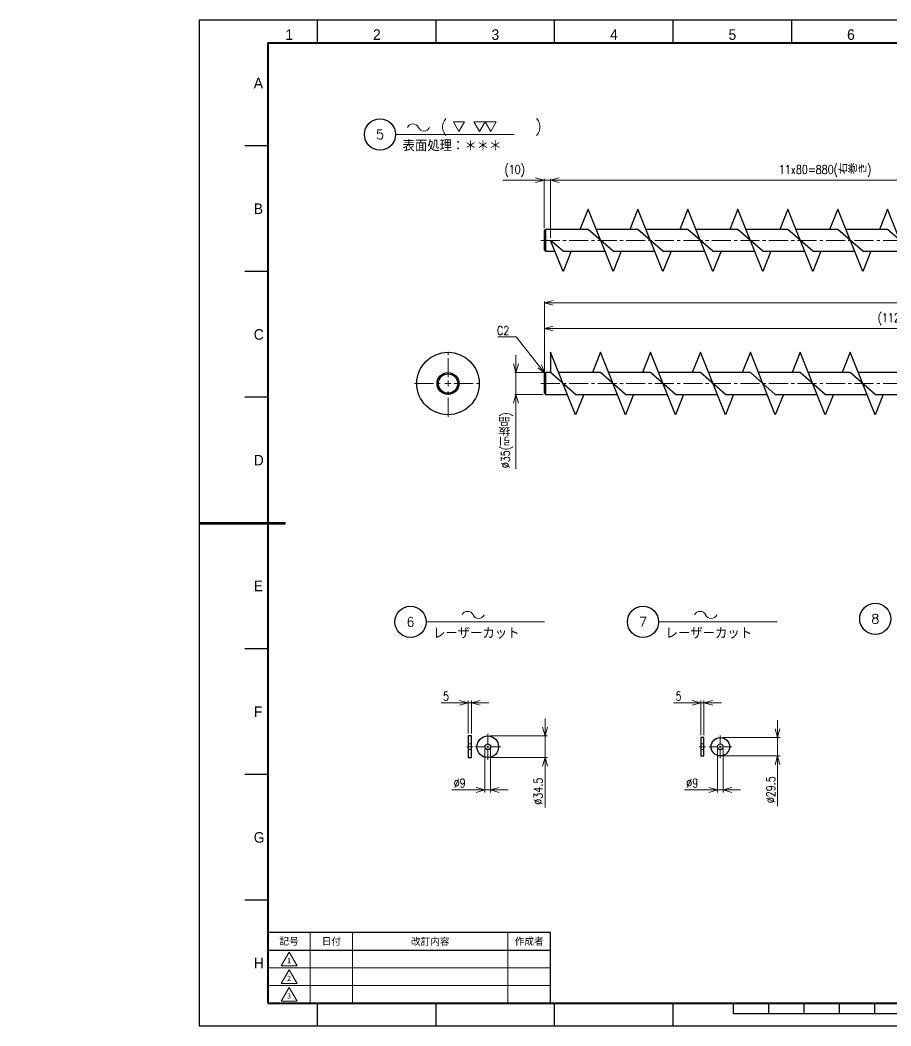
# Model space of a CAD drawing. Header units: millimetres. Extents: x 0 to 5131, y -34 to 1714.
# Drawn here: x 2565 to 3960, y 0 to 1611 of the extents above; entities that cross this region are included whole.
import ezdxf
from ezdxf import colors
from ezdxf.entities.mleader import LeaderData, LeaderLine
from ezdxf.enums import TextEntityAlignment as Align
from ezdxf.math import Vec2, Vec3

# ---------------------------------------------------------------- set-up
doc = ezdxf.new("R2010")
doc.units = ezdxf.units.MM
doc.header["$LTSCALE"] = 1.6
doc.header["$PDMODE"] = 99
doc.header["$PDSIZE"] = 1
doc.linetypes.add('CENTER2', pattern=[28.575, 19.05, -3.175, 3.175, -3.175])
doc.linetypes.add('HIDDEN2', pattern=[4.7625, 3.175, -1.5875])
for name, color, linetype, lineweight in [('03_かくれ線', 6, 'HIDDEN2', 13), ('04_中心線', 1, 'CENTER2', 9), ('07_TEXT', 3, 'Continuous', 13), ('07_寸法線', 3, 'Continuous', 9), ('08_DIM', 3, 'Continuous', 13), ('99_図枠', 7, 'Continuous', 40)]:
    doc.layers.add(name, color=color, linetype=linetype, lineweight=lineweight)
doc.styles.add('KSS_TXT', font='txt.shx', dxfattribs={"bigfont": 'extfont2.shx'})
doc.styles.add('MS_G', font='MS Gothic.ttf')
doc.styles.get("Standard").update_dxf_attribs({"font": 'txt.shx', "bigfont": 'extfont2.shx'})
doc.styles.add('寸法用', font='simplex.shx', dxfattribs={"width": 0.8, "bigfont": '@extfont2.shx'})
doc.styles.add('表題用', font='MS PGothic.ttf')
doc.dimstyles.new('機械製図用', dxfattribs={"dimtxt": 3.5, "dimasz": 3.5, "dimexe": 2, "dimexo": 0, "dimgap": 1.2, "dimtad": 1, "dimdsep": 46, "dimtxsty": '寸法用', "dimblk": 'OPEN30', "dimcen": 0, "dimclrd": 256, "dimclre": 256, "dimclrt": 7, "dimazin": 2, "dimtm": 1e-09, "dimtfac": 0.75, "dimtmove": 0, "dimatfit": 3, "dimldrblk": 'OPEN30', "dimfxl": 1, "dimlwd": -1, "dimlwe": -1, "dimarcsym": 0})

# ---------------------------------------------------------------- blocks, each defined once
blk = doc.blocks.new('AM_BALLOON1')
at = {"transparency": 16777216}
blk.add_circle((0, 0), 5, dxfattribs=at)
blk.add_attdef('B_NUMBER', text='', height=3, dxfattribs=at).set_placement((0, 0), align=Align.MIDDLE_CENTER)
blk = doc.blocks.new('_OPEN')
at = {"color": 0, "linetype": 'ByBlock'}
for p, q in [((-1, 0.17), (0, 0)), ((0, 0), (-1, -0.17)), ((0, 0), (-1, 0))]:
    blk.add_line(p, q, dxfattribs=at)
blk = doc.blocks.new('p1ba05')
for centre, start, end in [((-2.95, 0.29), 24.2276, 155.5758), ((0, 1.62), 204.2276, 335.5758)]:
    blk.add_arc(centre, 1.62, start, end)
blk = doc.blocks.new('p1ba01')
for p, q in [((0, 0), (-1.5, 2.6)), ((-1.5, 2.6), (1.5, 2.6)), ((1.5, 2.6), (0, 0))]:
    blk.add_line(p, q)
blk = doc.blocks.new('p1ba02')
for p, q in [((-1.5, 2.6), (1.5, 2.6)), ((0, 0), (-1.5, 2.6)), ((1.5, 2.6), (0, 0)), ((3, 0), (1.5, 2.6)), ((1.5, 2.6), (4.5, 2.6)), ((4.5, 2.6), (3, 0))]:
    blk.add_line(p, q)
blk = doc.blocks.new('_Open30')
at = {"color": 0, "linetype": 'ByBlock', "lineweight": -2}
for p, q in [((-1, 0.27), (0, 0)), ((0, 0), (-1, -0.27)), ((0, 0), (-1, 0))]:
    blk.add_line(p, q, dxfattribs=at)
blk = doc.blocks.new('*D252')
at = {"layer": '07_寸法線', "transparency": 16777216}
for p, q in [((3405.3, 1048.5), (3405.3, 1119.3)), ((4511.3, 1117.3), (3419.3, 1117.3)), ((4525.3, 1049.5), (4525.3, 1119.3))]:
    blk.add_line(p, q, dxfattribs=at)
at = {"layer": 'Defpoints', "color": 0, "transparency": 16777216}
for p in [(3405.3, 1117.3), (3405.3, 1044.5), (4525.3, 1045.5)]:
    blk.add_point(p, dxfattribs=at)
at = {"layer": '07_寸法線', "transparency": 16777216, "xscale": 14, "yscale": 14, "zscale": 14, "rotation": 180}
blk.add_blockref('_Open30', (3405.3, 1117.3), dxfattribs=at)
at = {"layer": '07_寸法線', "transparency": 16777216, "xscale": 14, "yscale": 14, "zscale": 14}
blk.add_blockref('_Open30', (4525.3, 1117.3), dxfattribs=at)
at = {"layer": '07_寸法線', "color": 7, "transparency": 16777216, "insert": (3965.3, 1132), "char_height": 14, "attachment_point": 5, "style": '寸法用'}
blk.add_mtext('(1120)', dxfattribs=at)
blk = doc.blocks.new('*D253')
at = {"layer": '07_寸法線', "transparency": 16777216}
for p, q in [((3405.3, 1048.5), (3405.3, 1160.4)), ((4602.3, 1044.5), (4602.3, 1160.4)), ((3419.3, 1158.4), (4588.3, 1158.4))]:
    blk.add_line(p, q, dxfattribs=at)
at = {"layer": 'Defpoints', "color": 0, "transparency": 16777216}
for p in [(4602.3, 1158.4), (3405.3, 1044.5), (4602.3, 1040.5)]:
    blk.add_point(p, dxfattribs=at)
at = {"layer": '07_寸法線', "transparency": 16777216, "xscale": 14, "yscale": 14, "zscale": 14, "rotation": 180}
blk.add_blockref('_Open30', (3405.3, 1158.4), dxfattribs=at)
at = {"layer": '07_寸法線', "transparency": 16777216, "xscale": 14, "yscale": 14, "zscale": 14}
blk.add_blockref('_Open30', (4602.3, 1158.4), dxfattribs=at)
at = {"layer": '07_寸法線', "color": 7, "transparency": 16777216, "insert": (4003.8, 1169.4), "char_height": 14, "attachment_point": 5, "style": '寸法用'}
blk.add_mtext('1197', dxfattribs=at)
blk = doc.blocks.new('*D254')
at = {"layer": '07_寸法線', "transparency": 16777216}
for p, q in [((3359.8, 1060.5), (3359.8, 1074.5)), ((3403.3, 1046.5), (3357.8, 1046.5)), ((3359.8, 1046.5), (3359.8, 1011.5)), ((3403.3, 1011.5), (3357.8, 1011.5)), ((3359.8, 997.5), (3359.8, 892.5))]:
    blk.add_line(p, q, dxfattribs=at)
at = {"layer": 'Defpoints', "color": 0, "transparency": 16777216}
for p in [(3407.3, 1046.5), (3359.8, 1011.5), (3407.3, 1011.5)]:
    blk.add_point(p, dxfattribs=at)
at = {"layer": '07_寸法線', "transparency": 16777216, "xscale": 14, "yscale": 14, "zscale": 14}
for p, rotation in [((3359.8, 1046.5), 270), ((3359.8, 1011.5), 90)]:
    blk.add_blockref('_Open30', p, dxfattribs=dict(at, rotation=rotation))
at = {"layer": '07_寸法線', "color": 7, "transparency": 16777216, "insert": (3345.2, 938), "char_height": 14, "attachment_point": 5, "rotation": 90, "style": '寸法用'}
blk.add_mtext('%%C35(引抜品)', dxfattribs=at)
blk = doc.blocks.new('*D255')
at = {"layer": '07_寸法線', "transparency": 16777216}
for p, q in [((3415, 1262.3), (3415, 1356.8)), ((4281, 1354.8), (3429, 1354.8)), ((4295, 1262.3), (4295, 1356.8))]:
    blk.add_line(p, q, dxfattribs=at)
at = {"layer": 'Defpoints', "color": 0, "transparency": 16777216}
for p in [(3415, 1354.8), (3415, 1258.3), (4295, 1258.3)]:
    blk.add_point(p, dxfattribs=at)
at = {"layer": '07_寸法線', "transparency": 16777216, "xscale": 14, "yscale": 14, "zscale": 14, "rotation": 180}
blk.add_blockref('_Open30', (3415, 1354.8), dxfattribs=at)
at = {"layer": '07_寸法線', "transparency": 16777216, "xscale": 14, "yscale": 14, "zscale": 14}
blk.add_blockref('_Open30', (4295, 1354.8), dxfattribs=at)
at = {"layer": '07_寸法線', "color": 7, "transparency": 16777216, "insert": (3855, 1369.5), "char_height": 14, "attachment_point": 5, "style": '寸法用'}
blk.add_mtext('11x80=880(右巻き)', dxfattribs=at)
blk = doc.blocks.new('*D259')
at = {"layer": '07_寸法線', "transparency": 16777216}
for p, q in [((3391, 1354.8), (3338.6, 1354.8)), ((3405, 1277.8), (3405, 1356.8)), ((3415, 1354.8), (3405, 1354.8)), ((3415, 1262.3), (3415, 1356.8)), ((3429, 1354.8), (3443, 1354.8))]:
    blk.add_line(p, q, dxfattribs=at)
at = {"layer": 'Defpoints', "color": 0, "transparency": 16777216}
for p in [(3405, 1354.8), (3405, 1273.8), (3415, 1258.3)]:
    blk.add_point(p, dxfattribs=at)
at = {"layer": '07_寸法線', "transparency": 16777216, "xscale": 14, "yscale": 14, "zscale": 14}
blk.add_blockref('_Open30', (3405, 1354.8), dxfattribs=at)
at = {"layer": '07_寸法線', "transparency": 16777216, "xscale": 14, "yscale": 14, "zscale": 14, "rotation": 180}
blk.add_blockref('_Open30', (3415, 1354.8), dxfattribs=at)
at = {"layer": '07_寸法線', "color": 7, "transparency": 16777216, "insert": (3357.8, 1369.5), "char_height": 14, "attachment_point": 5, "style": '寸法用'}
blk.add_mtext('(10)', dxfattribs=at)
blk = doc.blocks.new('*D219')
at = {"layer": '07_寸法線', "transparency": 16777216}
for p, q in [((3406.3, 478.4), (3406.3, 492.4)), ((3318.6, 464.4), (3410.3, 464.4)), ((3406.3, 464.4), (3406.3, 429.9)), ((3318.6, 429.9), (3410.3, 429.9)), ((3406.3, 415.9), (3406.3, 349.6))]:
    blk.add_line(p, q, dxfattribs=at)
at = {"layer": 'Defpoints', "color": 0, "transparency": 16777216}
for p in [(3314.6, 464.4), (3314.6, 429.9), (3406.3, 429.9)]:
    blk.add_point(p, dxfattribs=at)
at = {"layer": '07_寸法線', "transparency": 16777216, "xscale": 14, "yscale": 14, "zscale": 14}
for p, rotation in [((3406.3, 464.4), 270), ((3406.3, 429.9), 90)]:
    blk.add_blockref('_Open30', p, dxfattribs=dict(at, rotation=rotation))
at = {"layer": '07_寸法線', "color": 7, "transparency": 16777216, "insert": (3395.3, 375.8), "char_height": 14, "attachment_point": 5, "rotation": 90, "style": '寸法用'}
blk.add_mtext('%%C34.5', dxfattribs=at)
blk = doc.blocks.new('*D220')
at = {"layer": '07_寸法線', "transparency": 16777216}
for p, q in [((3310.1, 443.1), (3310.1, 373.9)), ((3319.1, 443.1), (3319.1, 373.9)), ((3296.1, 377.9), (3257, 377.9)), ((3319.1, 377.9), (3310.1, 377.9)), ((3333.1, 377.9), (3347.1, 377.9))]:
    blk.add_line(p, q, dxfattribs=at)
at = {"layer": 'Defpoints', "color": 0, "transparency": 16777216}
for p in [(3310.1, 447.1), (3319.1, 447.1), (3310.1, 377.9)]:
    blk.add_point(p, dxfattribs=at)
at = {"layer": '07_寸法線', "transparency": 16777216, "xscale": 14, "yscale": 14, "zscale": 14}
blk.add_blockref('_Open30', (3310.1, 377.9), dxfattribs=at)
at = {"layer": '07_寸法線', "transparency": 16777216, "xscale": 14, "yscale": 14, "zscale": 14, "rotation": 180}
blk.add_blockref('_Open30', (3319.1, 377.9), dxfattribs=at)
at = {"layer": '07_寸法線', "color": 7, "transparency": 16777216, "insert": (3269.5, 388.9), "char_height": 14, "attachment_point": 5, "style": '寸法用'}
blk.add_mtext('%%C9', dxfattribs=at)
blk = doc.blocks.new('*D218')
at = {"layer": '07_寸法線', "transparency": 16777216}
for p, q in [((3269.3, 517.3), (3239.8, 517.3)), ((3283.3, 468.4), (3283.3, 521.3)), ((3288.3, 517.3), (3283.3, 517.3)), ((3288.3, 468.4), (3288.3, 521.3)), ((3302.3, 517.3), (3316.3, 517.3))]:
    blk.add_line(p, q, dxfattribs=at)
at = {"layer": 'Defpoints', "color": 0, "transparency": 16777216}
for p in [(3283.3, 517.3), (3283.3, 464.4), (3288.3, 464.4)]:
    blk.add_point(p, dxfattribs=at)
at = {"layer": '07_寸法線', "transparency": 16777216, "xscale": 14, "yscale": 14, "zscale": 14}
blk.add_blockref('_Open30', (3283.3, 517.3), dxfattribs=at)
at = {"layer": '07_寸法線', "transparency": 16777216, "xscale": 14, "yscale": 14, "zscale": 14, "rotation": 180}
blk.add_blockref('_Open30', (3288.3, 517.3), dxfattribs=at)
at = {"layer": '07_寸法線', "color": 7, "transparency": 16777216, "insert": (3247.6, 528.3), "char_height": 14, "attachment_point": 5, "style": '寸法用'}
blk.add_mtext('5', dxfattribs=at)
blk = doc.blocks.new('*U221')
at = {"layer": '04_中心線', "color": 0, "linetype": 'CENTER2', "transparency": 16777216}
for p, q in [((0, 3.45), (0, 20.75)), ((-20.75, 0), (-3.45, 0)), ((3.45, 0), (20.75, 0)), ((0, -20.75), (0, -3.45))]:
    blk.add_line(p, q, dxfattribs=at)
at = {"layer": '04_中心線', "color": 0, "linetype": 'Continuous', "transparency": 16777216}
for p, q in [((-1.725, 0), (1.725, 0)), ((0, -1.725), (0, 1.725))]:
    blk.add_line(p, q, dxfattribs=at)
blk = doc.blocks.new('*U244')
at = {"layer": '04_中心線', "color": 0, "linetype": 'CENTER2', "transparency": 16777216}
for p, q in [((0, 10), (0, 53.5)), ((-53.5, 0), (-10, 0)), ((10, 0), (53.5, 0)), ((0, -53.5), (0, -10))]:
    blk.add_line(p, q, dxfattribs=at)
at = {"layer": '04_中心線', "color": 0, "linetype": 'Continuous', "transparency": 16777216}
for p, q in [((-5, 0), (5, 0)), ((0, -5), (0, 5))]:
    blk.add_line(p, q, dxfattribs=at)
blk = doc.blocks.new('*D263')
at = {"layer": '07_寸法線', "transparency": 16777216}
for p, q in [((3778.9, 475.9), (3778.9, 489.9)), ((3691.2, 461.9), (3782.9, 461.9)), ((3778.9, 461.9), (3778.9, 432.4)), ((3691.2, 432.4), (3782.9, 432.4)), ((3778.9, 418.4), (3778.9, 352.1))]:
    blk.add_line(p, q, dxfattribs=at)
at = {"layer": 'Defpoints', "color": 0, "transparency": 16777216}
for p in [(3687.2, 461.9), (3687.2, 432.4), (3778.9, 432.4)]:
    blk.add_point(p, dxfattribs=at)
at = {"layer": '07_寸法線', "transparency": 16777216, "xscale": 14, "yscale": 14, "zscale": 14}
for p, rotation in [((3778.9, 461.9), 270), ((3778.9, 432.4), 90)]:
    blk.add_blockref('_Open30', p, dxfattribs=dict(at, rotation=rotation))
at = {"layer": '07_寸法線', "color": 7, "transparency": 16777216, "insert": (3767.9, 378.3), "char_height": 14, "attachment_point": 5, "rotation": 90, "style": '寸法用'}
blk.add_mtext('%%C29.5', dxfattribs=at)
blk = doc.blocks.new('*D264')
at = {"layer": '07_寸法線', "transparency": 16777216}
for p, q in [((3682.7, 443.1), (3682.7, 373.9)), ((3691.7, 443.1), (3691.7, 373.9)), ((3668.7, 377.9), (3629.6, 377.9)), ((3691.7, 377.9), (3682.7, 377.9)), ((3705.7, 377.9), (3719.7, 377.9))]:
    blk.add_line(p, q, dxfattribs=at)
at = {"layer": 'Defpoints', "color": 0, "transparency": 16777216}
for p in [(3682.7, 447.1), (3691.7, 447.1), (3682.7, 377.9)]:
    blk.add_point(p, dxfattribs=at)
at = {"layer": '07_寸法線', "transparency": 16777216, "xscale": 14, "yscale": 14, "zscale": 14}
blk.add_blockref('_Open30', (3682.7, 377.9), dxfattribs=at)
at = {"layer": '07_寸法線', "transparency": 16777216, "xscale": 14, "yscale": 14, "zscale": 14, "rotation": 180}
blk.add_blockref('_Open30', (3691.7, 377.9), dxfattribs=at)
at = {"layer": '07_寸法線', "color": 7, "transparency": 16777216, "insert": (3642.1, 388.9), "char_height": 14, "attachment_point": 5, "style": '寸法用'}
blk.add_mtext('%%C9', dxfattribs=at)
blk = doc.blocks.new('*D265')
at = {"layer": '07_寸法線', "transparency": 16777216}
for p, q in [((3641.9, 517.3), (3612.4, 517.3)), ((3655.9, 465.9), (3655.9, 521.3)), ((3660.9, 517.3), (3655.9, 517.3)), ((3660.9, 465.9), (3660.9, 521.3)), ((3674.9, 517.3), (3688.9, 517.3))]:
    blk.add_line(p, q, dxfattribs=at)
at = {"layer": 'Defpoints', "color": 0, "transparency": 16777216}
for p in [(3655.9, 517.3), (3655.9, 461.9), (3660.9, 461.9)]:
    blk.add_point(p, dxfattribs=at)
at = {"layer": '07_寸法線', "transparency": 16777216, "xscale": 14, "yscale": 14, "zscale": 14}
blk.add_blockref('_Open30', (3655.9, 517.3), dxfattribs=at)
at = {"layer": '07_寸法線', "transparency": 16777216, "xscale": 14, "yscale": 14, "zscale": 14, "rotation": 180}
blk.add_blockref('_Open30', (3660.9, 517.3), dxfattribs=at)
at = {"layer": '07_寸法線', "color": 7, "transparency": 16777216, "insert": (3620.2, 528.3), "char_height": 14, "attachment_point": 5, "style": '寸法用'}
blk.add_mtext('5', dxfattribs=at)
blk = doc.blocks.new('*U262')
at = {"layer": '04_中心線', "color": 0, "linetype": 'CENTER2', "transparency": 16777216}
for p, q in [((0, 3.45), (0, 18.25)), ((-18.25, 0), (-3.45, 0)), ((3.45, 0), (18.25, 0)), ((0, -18.25), (0, -3.45))]:
    blk.add_line(p, q, dxfattribs=at)
at = {"layer": '04_中心線', "color": 0, "linetype": 'Continuous', "transparency": 16777216}
for p, q in [((-1.725, 0), (1.725, 0)), ((0, -1.725), (0, 1.725))]:
    blk.add_line(p, q, dxfattribs=at)

msp = doc.modelspace()

# ---------------------------------------------------------------- linework, layer by layer
at = {"color": 0}
for p, q in [((3475.253, 1308.289), (3462.253, 1275.789)), ((3515.253, 1208.289), (3475.253, 1308.289)), ((3555.253, 1308.289), (3542.253, 1275.789)), ((3595.253, 1208.289), (3555.253, 1308.289)), ((3635.253, 1308.289), (3622.253, 1275.789)), ((3675.253, 1208.289), (3635.253, 1308.289)), ((3715.253, 1308.289), (3702.253, 1275.789)), ((3755.253, 1208.289), (3715.253, 1308.289)), ((3795.253, 1308.289), (3782.253, 1275.789)), ((3835.253, 1208.289), (3795.253, 1308.289)), ((3875.253, 1308.289), (3862.253, 1275.789)), ((3915.253, 1208.289), (3875.253, 1308.289)), ((3955.253, 1308.289), (3942.253, 1275.789)), ((3995.253, 1208.289), (3955.253, 1308.289)), ((3405.253, 1273.789), (3407.253, 1275.789)), ((3405.253, 1242.789), (3405.253, 1273.789)), ((3407.253, 1275.789), (3407.253, 1240.789)), ((3515.253, 1240.789), (3475.253, 1275.789)), ((3595.253, 1240.789), (3555.253, 1275.789)), ((3675.253, 1240.789), (3635.253, 1275.789)), ((3755.253, 1240.789), (3715.253, 1275.789)), ((3835.253, 1240.789), (3795.253, 1275.789)), ((3915.253, 1240.789), (3875.253, 1275.789)), ((3995.253, 1240.789), (3955.253, 1275.789)), ((3435.253, 1208.289), (3415.253, 1258.289)), ((3435.253, 1240.789), (3415.253, 1258.289)), ((3405.253, 1242.789), (3407.253, 1240.789)), ((3448.253, 1240.789), (3435.253, 1208.289)), ((3528.253, 1240.789), (3515.253, 1208.289)), ((3608.253, 1240.789), (3595.253, 1208.289)), ((3688.253, 1240.789), (3675.253, 1208.289)), ((3768.253, 1240.789), (3755.253, 1208.289)), ((3848.253, 1240.789), (3835.253, 1208.289)), ((3928.253, 1240.789), (3915.253, 1208.289)), ((3415.253, 1078.985), (3415.253, 1046.485)), ((3455.253, 978.985), (3415.253, 1078.985)), ((3495.253, 1078.985), (3482.253, 1046.485)), ((3535.253, 978.985), (3495.253, 1078.985)), ((3575.253, 1078.985), (3562.253, 1046.485)), ((3615.253, 978.985), (3575.253, 1078.985)), ((3655.253, 1078.985), (3642.253, 1046.485)), ((3695.253, 978.985), (3655.253, 1078.985)), ((3735.253, 1078.985), (3722.253, 1046.485)), ((3775.253, 978.985), (3735.253, 1078.985)), ((3815.253, 1078.985), (3802.253, 1046.485)), ((3855.253, 978.985), (3815.253, 1078.985)), ((3895.253, 1078.985), (3882.253, 1046.485)), ((3935.253, 978.985), (3895.253, 1078.985)), ((3405.253, 1044.485), (3407.253, 1046.485)), ((3405.253, 1013.485), (3405.253, 1044.485)), ((3407.253, 1046.485), (3407.253, 1011.485)), ((3455.253, 1011.485), (3415.253, 1046.485)), ((3535.253, 1011.485), (3495.253, 1046.485)), ((3615.253, 1011.485), (3575.253, 1046.485)), ((3695.253, 1011.485), (3655.253, 1046.485)), ((3775.253, 1011.485), (3735.253, 1046.485)), ((3855.253, 1011.485), (3815.253, 1046.485)), ((3935.253, 1011.485), (3895.253, 1046.485)), ((3405.253, 1013.485), (3407.253, 1011.485)), ((3468.253, 1011.485), (3455.253, 978.985)), ((3548.253, 1011.485), (3535.253, 978.985)), ((3628.253, 1011.485), (3615.253, 978.985)), ((3708.253, 1011.485), (3695.253, 978.985)), ((3788.253, 1011.485), (3775.253, 978.985)), ((3868.253, 1011.485), (3855.253, 978.985)), ((3948.253, 1011.485), (3935.253, 978.985))]:
    msp.add_line(p, q, dxfattribs=at)
for points in [[(3440.253, 1275.787), (3407.251, 1275.787)], [(3475.253, 1275.789), (3408.253, 1275.789)], [(3555.253, 1275.789), (3488.253, 1275.789)], [(3635.253, 1275.789), (3568.253, 1275.789)], [(3715.253, 1275.789), (3648.253, 1275.789)], [(3795.253, 1275.789), (3728.253, 1275.789)], [(3875.253, 1275.789), (3808.253, 1275.789)], [(3955.253, 1275.789), (3888.253, 1275.789)], [(3407.253, 1240.789), (3422.253, 1240.789)], [(3435.253, 1240.789), (3502.253, 1240.789)], [(3515.253, 1240.789), (3582.253, 1240.789)], [(3595.253, 1240.789), (3662.253, 1240.789)], [(3675.253, 1240.789), (3742.253, 1240.789)], [(3755.253, 1240.789), (3822.253, 1240.789)], [(3835.253, 1240.789), (3902.253, 1240.789)], [(3915.253, 1240.789), (3982.253, 1240.789)], [(3415.256, 1046.483), (3407.251, 1046.483)], [(3495.253, 1046.485), (3428.253, 1046.485)], [(3575.253, 1046.485), (3508.253, 1046.485)], [(3655.253, 1046.485), (3588.253, 1046.485)], [(3735.253, 1046.485), (3668.253, 1046.485)], [(3815.253, 1046.485), (3748.253, 1046.485)], [(3895.253, 1046.485), (3828.253, 1046.485)], [(3975.253, 1046.485), (3908.253, 1046.485)], [(3407.253, 1011.485), (3442.253, 1011.485)], [(3455.253, 1011.485), (3522.253, 1011.485)], [(3535.253, 1011.485), (3602.253, 1011.485)], [(3615.253, 1011.485), (3682.253, 1011.485)], [(3695.253, 1011.485), (3762.253, 1011.485)], [(3775.253, 1011.485), (3842.253, 1011.485)], [(3855.253, 1011.485), (3922.253, 1011.485)], [(3935.253, 1011.485), (4002.253, 1011.485)]]:
    msp.add_lwpolyline(points, dxfattribs=at)
for points in [[(3283.287, 429.889), (3288.287, 429.889), (3288.287, 464.389), (3283.287, 464.389)], [(3655.897, 432.389), (3660.897, 432.389), (3660.897, 461.889), (3655.897, 461.889)]]:
    msp.add_lwpolyline(points, close=True)
for radius in [50, 17.5]:
    msp.add_circle((3250.914, 1028.985), radius, dxfattribs=at)
for centre, radius in [((3250.914, 1028.985), 15.5), ((3314.572, 447.139), 17.25), ((3314.572, 447.139), 4.5), ((3687.181, 447.139), 14.75), ((3687.181, 447.139), 4.5)]:
    msp.add_circle(centre, radius)
at = {"layer": '03_かくれ線'}
for p, q in [((3283.287, 451.639), (3288.287, 451.639)), ((3655.897, 451.639), (3660.897, 451.639)), ((3283.287, 442.639), (3288.287, 442.639)), ((3655.897, 442.639), (3660.897, 442.639))]:
    msp.add_line(p, q, dxfattribs=at)
at = {"layer": '04_中心線'}
for p, q in [((3399.37, 1258.289), (4612.253, 1258.289)), ((3399.37, 1028.985), (4612.253, 1028.985)), ((3280.787, 447.139), (3290.787, 447.139)), ((3653.397, 447.139), (3663.397, 447.139))]:
    msp.add_line(p, q, dxfattribs=at)
at = {"layer": '08_DIM'}
for p, q in [((3166.94, 1427.957), (3356.686, 1427.957)), ((3215.749, 647.095), (3405.494, 647.095)), ((3588.358, 647.095), (3778.104, 647.095))]:
    msp.add_line(p, q, dxfattribs=at)
at = {"layer": '99_図枠', "lineweight": 25}
for p, q in [((3041.972, 1574.349), (3041.972, 1611.12)), ((3231.854, 1574.349), (3231.854, 1611.12)), ((3421.736, 1574.349), (3421.736, 1611.12)), ((3611.618, 1574.349), (3611.618, 1611.12)), ((3801.5, 1574.349), (3801.5, 1611.12)), ((2962.292, 1409.709), (2925.52, 1409.709)), ((2962.292, 1208.299), (2925.52, 1208.299)), ((2962.292, 1006.888), (2925.52, 1006.888)), ((2962.292, 604.067), (2925.52, 604.067)), ((2962.292, 402.657), (2925.52, 402.657)), ((2962.292, 201.246), (2925.52, 201.246)), ((2962.292, 121.464), (3414.863, 121.464)), ((3041.972, 0), (3041.972, 36.607)), ((3231.854, 0), (3231.854, 36.607)), ((3421.736, 0), (3421.736, 36.607)), ((3611.618, 0), (3611.618, 36.607)), ((3708.525, 19.636), (3708.525, 36.607)), ((3765.097, 19.636), (3765.097, 36.607)), ((3821.668, 19.636), (3821.668, 36.607)), ((3878.24, 19.636), (3878.24, 36.607)), ((3934.811, 19.636), (3934.811, 36.607)), ((3708.525, 19.636), (4274.24, 19.636))]:
    msp.add_line(p, q, dxfattribs=at)
at = {"layer": '99_図枠', "lineweight": 53}
msp.add_line((2852.09, 805.478), (2990.577, 805.478), dxfattribs=at)
at = {"layer": '99_図枠', "lineweight": 13}
for p, q in [((3030.177, 36.607), (3030.177, 149.75)), ((3098.063, 36.607), (3098.063, 149.75)), ((3346.977, 36.607), (3346.977, 149.75)), ((2962.292, 93.178), (3414.863, 93.178)), ((2962.292, 64.893), (3414.863, 64.893))]:
    msp.add_line(p, q, dxfattribs=at)
at = {"layer": '99_図枠'}
msp.add_lwpolyline([(2962.292, 36.607), (5093.903, 36.607), (5093.903, 1574.349), (2962.292, 1574.349)], close=True, dxfattribs=at)
at = {"layer": '99_図枠', "lineweight": 25}
msp.add_lwpolyline([(2962.292, 36.607), (3414.863, 36.607), (3414.863, 149.75), (2962.292, 149.75)], close=True, dxfattribs=at)
at = {"layer": '99_図枠', "lineweight": 13}
for points in [[(2983.506, 96.183), (2996.234, 118.229), (3008.963, 96.183), (2983.506, 96.183)], [(2983.506, 67.897), (2996.234, 89.944), (3008.963, 67.897), (2983.506, 67.897)], [(2983.506, 39.611), (2996.234, 61.658), (3008.963, 39.611), (2983.506, 39.611)]]:
    msp.add_lwpolyline(points, dxfattribs=at)
at = {"layer": 'Defpoints'}
msp.add_lwpolyline([(2852.09, 0), (5130.674, 0), (5130.674, 1611.12), (2852.09, 1611.12)], close=True, dxfattribs=at)

# ---------------------------------------------------------------- block references
at = {"layer": '04_中心線', "linetype": 'CENTER2'}
for name, p in [('*U244', (3250.914, 1028.985)), ('*U221', (3314.572, 447.139)), ('*U262', (3687.181, 447.139))]:
    msp.add_blockref(name, p, dxfattribs=at)
at = {"layer": '08_DIM', "xscale": 6, "yscale": 6, "zscale": 6}
for name, p in [('p1ba05', (3212.356, 1433.427)), ('p1ba01', (3268.446, 1432.726)), ('p1ba02', (3301.287, 1432.726)), ('p1ba05', (3299.921, 652.565)), ('p1ba05', (3672.531, 652.565))]:
    msp.add_blockref(name, p, dxfattribs=at)

# ---------------------------------------------------------------- texts
at = {"layer": '07_TEXT', "style": 'KSS_TXT'}
msp.add_text('(        )', height=18, dxfattribs=at).set_placement((3239.135, 1432.274))
at = {"layer": '07_TEXT', "char_height": 18, "attachment_point": 1, "style": 'KSS_TXT'}
for s, insert in [('表面処理：＊＊＊', (3178.082, 1419.017)), ('レーザーカット', (3226.89, 638.155)), ('レーザーカット', (3599.5, 638.155))]:
    msp.add_mtext(s, dxfattribs=dict(at, insert=insert))
at = {"layer": '99_図枠', "lineweight": 13, "style": '表題用'}
for s, p in [('1', (2996.586, 1574.349)), ('2', (3136.913, 1574.349)), ('3', (3326.795, 1574.349)), ('4', (3516.677, 1574.349)), ('5', (3706.559, 1574.349)), ('6', (3896.441, 1574.349))]:
    msp.add_text(s, height=16.971, dxfattribs=at).set_placement(p, align=Align.BOTTOM_CENTER)
for s, p in [('A', (2939.663, 1510.415)), ('B', (2939.663, 1309.004)), ('C', (2939.663, 1107.594)), ('D', (2939.663, 906.183)), ('E', (2939.663, 704.773)), ('F', (2939.663, 503.362)), ('G', (2939.663, 301.951)), ('H', (2939.663, 100.541))]:
    msp.add_text(s, height=16.971, dxfattribs=at).set_placement(p, align=Align.MIDDLE_LEFT)
at = {"layer": '99_図枠', "style": '表題用'}
for s, p in [('記号', (2996.234, 135.607)), ('日付', (3064.12, 135.607)), ('作成者', (3380.92, 135.607))]:
    msp.add_text(s, height=11.3143, dxfattribs=at).set_placement(p, align=Align.MIDDLE_CENTER)
msp.add_text('改訂内容', height=11.3143, dxfattribs=at).set_placement((3222.52, 135.607), align=Align.MIDDLE)
at = {"layer": '99_図枠', "lineweight": 13, "style": 'MS_G'}
for s, p in [('1', (2996.234, 104.493)), ('2', (2996.234, 76.207)), ('3', (2996.234, 47.921))]:
    msp.add_text(s, height=8.486, dxfattribs=at).set_placement(p, align=Align.MIDDLE)

# ---------------------------------------------------------------- dimensions: what is measured, and where the dimension line sits
at = {"layer": '07_寸法線'}
for base, p1, p2, angle, text, override, picture, middle in [((3404.953, 1354.788), (3414.953, 1258.289), (3404.953, 1273.789), 180, '(<>)', {"dimtxt": 14, "dimasz": 14, "dimexo": 4, "dimgap": 4}, '*D259', (3357.753, 1369.455)), ((3414.953, 1354.788), (4294.953, 1258.289), (3414.953, 1258.289), 180, '11x80=<>(右巻き)', {"dimtxt": 14, "dimasz": 14, "dimexo": 4, "dimgap": 4}, '*D255', (3854.953, 1369.455)), ((3359.848, 1011.485), (3407.253, 1046.485), (3407.253, 1011.485), 270, '%%C<>(引抜品)', {"dimtxt": 14, "dimasz": 14, "dimexo": 4, "dimgap": 4}, '*D254', (3345.181, 937.992)), ((3406.271, 429.889), (3314.572, 464.389), (3314.572, 429.889), 90, '%%C<>', {"dimtxt": 14, "dimasz": 14, "dimexe": 4, "dimexo": 4, "dimgap": 4}, '*D219', (3395.271, 375.756)), ((3778.881, 432.389), (3687.181, 461.889), (3687.181, 432.389), 90, '%%C<>', {"dimtxt": 14, "dimasz": 14, "dimexe": 4, "dimexo": 4, "dimgap": 4}, '*D263', (3767.881, 378.256))]:
    dim = msp.add_linear_dim(base=base, p1=p1, p2=p2, angle=angle, text=text, dimstyle='機械製図用', override=override, dxfattribs=at)
    dim.commit()
    dim.dimension.update_dxf_attribs({"geometry": picture, "text_midpoint": middle})
for base, p1, p2, override, picture, middle in [((4602.253, 1158.443), (3405.253, 1044.485), (4602.253, 1040.485), {"dimtxt": 14, "dimasz": 14, "dimexo": 4, "dimgap": 4}, '*D253', (4003.753, 1169.443)), ((3283.287, 517.334), (3288.287, 464.389), (3283.287, 464.389), {"dimtxt": 14, "dimasz": 14, "dimexe": 4, "dimexo": 4, "dimgap": 4}, '*D218', (3247.554, 528.334)), ((3655.897, 517.334), (3660.897, 461.889), (3655.897, 461.889), {"dimtxt": 14, "dimasz": 14, "dimexe": 4, "dimexo": 4, "dimgap": 4}, '*D265', (3620.164, 528.334))]:
    dim = msp.add_linear_dim(base=base, p1=p1, p2=p2, dimstyle='機械製図用', override=override, dxfattribs=at)
    dim.commit()
    dim.dimension.update_dxf_attribs({"geometry": picture, "text_midpoint": middle})
for base, p1, p2, text, override, picture, middle in [((3405.253, 1117.346), (4525.253, 1045.485), (3405.253, 1044.485), '(<>)', {"dimtxt": 14, "dimasz": 14, "dimexo": 4, "dimgap": 4}, '*D252', (3965.253, 1132.012)), ((3310.072, 377.891), (3319.072, 447.139), (3310.072, 447.139), '%%C<>', {"dimtxt": 14, "dimasz": 14, "dimexe": 4, "dimexo": 4, "dimgap": 4}, '*D220', (3269.538, 388.891)), ((3682.681, 377.891), (3691.681, 447.139), (3682.681, 447.139), '%%C<>', {"dimtxt": 14, "dimasz": 14, "dimexe": 4, "dimexo": 4, "dimgap": 4}, '*D264', (3642.148, 388.891))]:
    dim = msp.add_linear_dim(base=base, p1=p1, p2=p2, text=text, dimstyle='機械製図用', override=override, dxfattribs=at)
    dim.commit()
    dim.dimension.update_dxf_attribs({"geometry": picture, "text_midpoint": middle})

# ---------------------------------------------------------------- leaders
ml = msp.add_multileader_mtext('Standard', dxfattribs=at)
ml.set_content('C2', color=7, style='寸法用')
ml.set_leader_properties(color=256, linetype='ByLayer', lineweight=-1)
ml.set_arrow_properties(name='OPEN30')
ml.build(insert=Vec2(0, 0))
ml.multileader.update_dxf_attribs({"has_dogleg": 0, "text_left_attachment_type": 6, "text_right_attachment_type": 6, "arrow_head_size": 14})
ctx = ml.context
ctx.base_point, ctx.char_height, ctx.arrow_head_size, ctx.landing_gap_size, ctx.plane_origin = Vec3(3319.093, 1103.985), 14, 14, 11.2, Vec3(3682.837, 805.463)
ctx.left_attachment, ctx.right_attachment, ctx.text_align_type = 6, 6, 2
notes = []
notes.append((ctx, [(1, (1, 1, 0), (3368.16, 1103.985), (-1, 0), 8, [(0, [(3406.253, 1045.485)], 0, [])])]))
ctx.mtext.insert, ctx.mtext.width, ctx.mtext.defined_height, ctx.mtext.alignment, ctx.mtext.line_spacing_factor, ctx.mtext.flow_direction = Vec3(3348.96, 1120.785), 213.27054, 17.693, 3, 3, 5
at = {"layer": '08_DIM'}
ml = msp.add_multileader_block('Standard', dxfattribs=at)
ml.set_content('AM_BALLOON1', color=256, scale=5)
ml.set_attribute('B_NUMBER', '5', width=0)
ml.set_leader_properties(color=256, linetype='ByLayer', lineweight=-1)
ml.set_arrow_properties(name='OPEN')
ml.build(insert=Vec2(0, 0))
ml.multileader.update_dxf_attribs({"leader_type": 0, "has_dogleg": 0, "text_right_attachment_type": 6, "dogleg_length": 0, "arrow_head_size": 10, "scale": 2.5, "block_connection_type": 1})
ctx = ml.context
ctx.base_point, ctx.scale, ctx.char_height, ctx.arrow_head_size, ctx.landing_gap_size, ctx.plane_origin = Vec3(3141.911, 1427.977), 2.5, 20, 10, 10, Vec3(3141.911, 1427.977)
ctx.right_attachment, ctx.attachment_type = 6, 1
notes.append((ctx, [(0, (0, 0, 0), (0, 0), (1, 0), 1, [])]))
ctx.block.insert = Vec3(3141.911, 1427.977)
ml = msp.add_multileader_block('Standard', dxfattribs=at)
ml.set_content('AM_BALLOON1', color=256, scale=5)
ml.set_attribute('B_NUMBER', '9', width=0)
ml.set_leader_properties(color=256, linetype='ByLayer', lineweight=-1)
ml.set_arrow_properties(name='OPEN')
ml.build(insert=Vec2(0, 0))
ml.multileader.update_dxf_attribs({"leader_type": 0, "has_dogleg": 0, "text_right_attachment_type": 6, "dogleg_length": 0, "arrow_head_size": 10, "scale": 2.5, "block_connection_type": 1})
ctx = ml.context
ctx.base_point, ctx.scale, ctx.char_height, ctx.arrow_head_size, ctx.landing_gap_size, ctx.plane_origin = Vec3(4522.948, 807.744), 2.5, 20, 10, 10, Vec3(4522.948, 807.744)
ctx.right_attachment, ctx.attachment_type = 6, 1
notes.append((ctx, [(0, (0, 0, 0), (0, 0), (1, 0), 1, [])]))
ctx.block.insert = Vec3(4522.948, 807.744)
ml = msp.add_multileader_block('Standard', dxfattribs=at)
ml.set_content('AM_BALLOON1', color=256, scale=5)
ml.set_attribute('B_NUMBER', '8', width=0)
ml.set_leader_properties(color=256, linetype='ByLayer', lineweight=-1)
ml.set_arrow_properties(name='OPEN')
ml.build(insert=Vec2(0, 0))
ml.multileader.update_dxf_attribs({"leader_type": 0, "has_dogleg": 0, "text_right_attachment_type": 6, "dogleg_length": 0, "arrow_head_size": 10, "scale": 2.5, "block_connection_type": 1})
ctx = ml.context
ctx.base_point, ctx.scale, ctx.char_height, ctx.arrow_head_size, ctx.landing_gap_size, ctx.plane_origin = Vec3(3935.418, 652.066), 2.5, 20, 10, 10, Vec3(3935.418, 652.066)
ctx.right_attachment, ctx.attachment_type = 6, 1
notes.append((ctx, [(0, (0, 0, 0), (0, 0), (1, 0), 1, [])]))
ctx.block.insert = Vec3(3935.418, 652.066)
ml = msp.add_multileader_block('Standard', dxfattribs=at)
ml.set_content('AM_BALLOON1', color=256, scale=5)
ml.set_attribute('B_NUMBER', '6', width=0)
ml.set_leader_properties(color=256, linetype='ByLayer', lineweight=-1)
ml.set_arrow_properties(name='OPEN')
ml.build(insert=Vec2(0, 0))
ml.multileader.update_dxf_attribs({"leader_type": 0, "has_dogleg": 0, "text_right_attachment_type": 6, "dogleg_length": 0, "arrow_head_size": 10, "scale": 2.5, "block_connection_type": 1})
ctx = ml.context
ctx.base_point, ctx.scale, ctx.char_height, ctx.arrow_head_size, ctx.landing_gap_size, ctx.plane_origin = Vec3(3190.719, 647.115), 2.5, 20, 10, 10, Vec3(3190.719, 647.115)
ctx.right_attachment, ctx.attachment_type = 6, 1
notes.append((ctx, [(0, (0, 0, 0), (0, 0), (1, 0), 1, [])]))
ctx.block.insert = Vec3(3190.719, 647.115)
ml = msp.add_multileader_block('Standard', dxfattribs=at)
ml.set_content('AM_BALLOON1', color=256, scale=5)
ml.set_attribute('B_NUMBER', '7', width=0)
ml.set_leader_properties(color=256, linetype='ByLayer', lineweight=-1)
ml.set_arrow_properties(name='OPEN')
ml.build(insert=Vec2(0, 0))
ml.multileader.update_dxf_attribs({"leader_type": 0, "has_dogleg": 0, "text_right_attachment_type": 6, "dogleg_length": 0, "arrow_head_size": 10, "scale": 2.5, "block_connection_type": 1})
ctx = ml.context
ctx.base_point, ctx.scale, ctx.char_height, ctx.arrow_head_size, ctx.landing_gap_size, ctx.plane_origin = Vec3(3563.329, 647.115), 2.5, 20, 10, 10, Vec3(3563.329, 647.115)
ctx.right_attachment, ctx.attachment_type = 6, 1
notes.append((ctx, [(0, (0, 0, 0), (0, 0), (1, 0), 1, [])]))
ctx.block.insert = Vec3(3563.329, 647.115)
for ctx, leaders in notes:
    for number, flags, end, landing, length, lines in leaders:
        leader = LeaderData()
        leader.index, (leader.has_last_leader_line, leader.has_dogleg_vector, leader.attachment_direction) = number, flags
        leader.last_leader_point, leader.dogleg_vector, leader.dogleg_length = Vec3(end), Vec3(landing), length
        for number, points, colour, breaks in lines:
            line = LeaderLine()
            line.index, line.vertices, line.color, line.breaks = number, Vec3.list(points), colors.encode_raw_color(colour), breaks
            leader.lines.append(line)
        ctx.leaders.append(leader)

doc.saveas('drawing.dxf')
